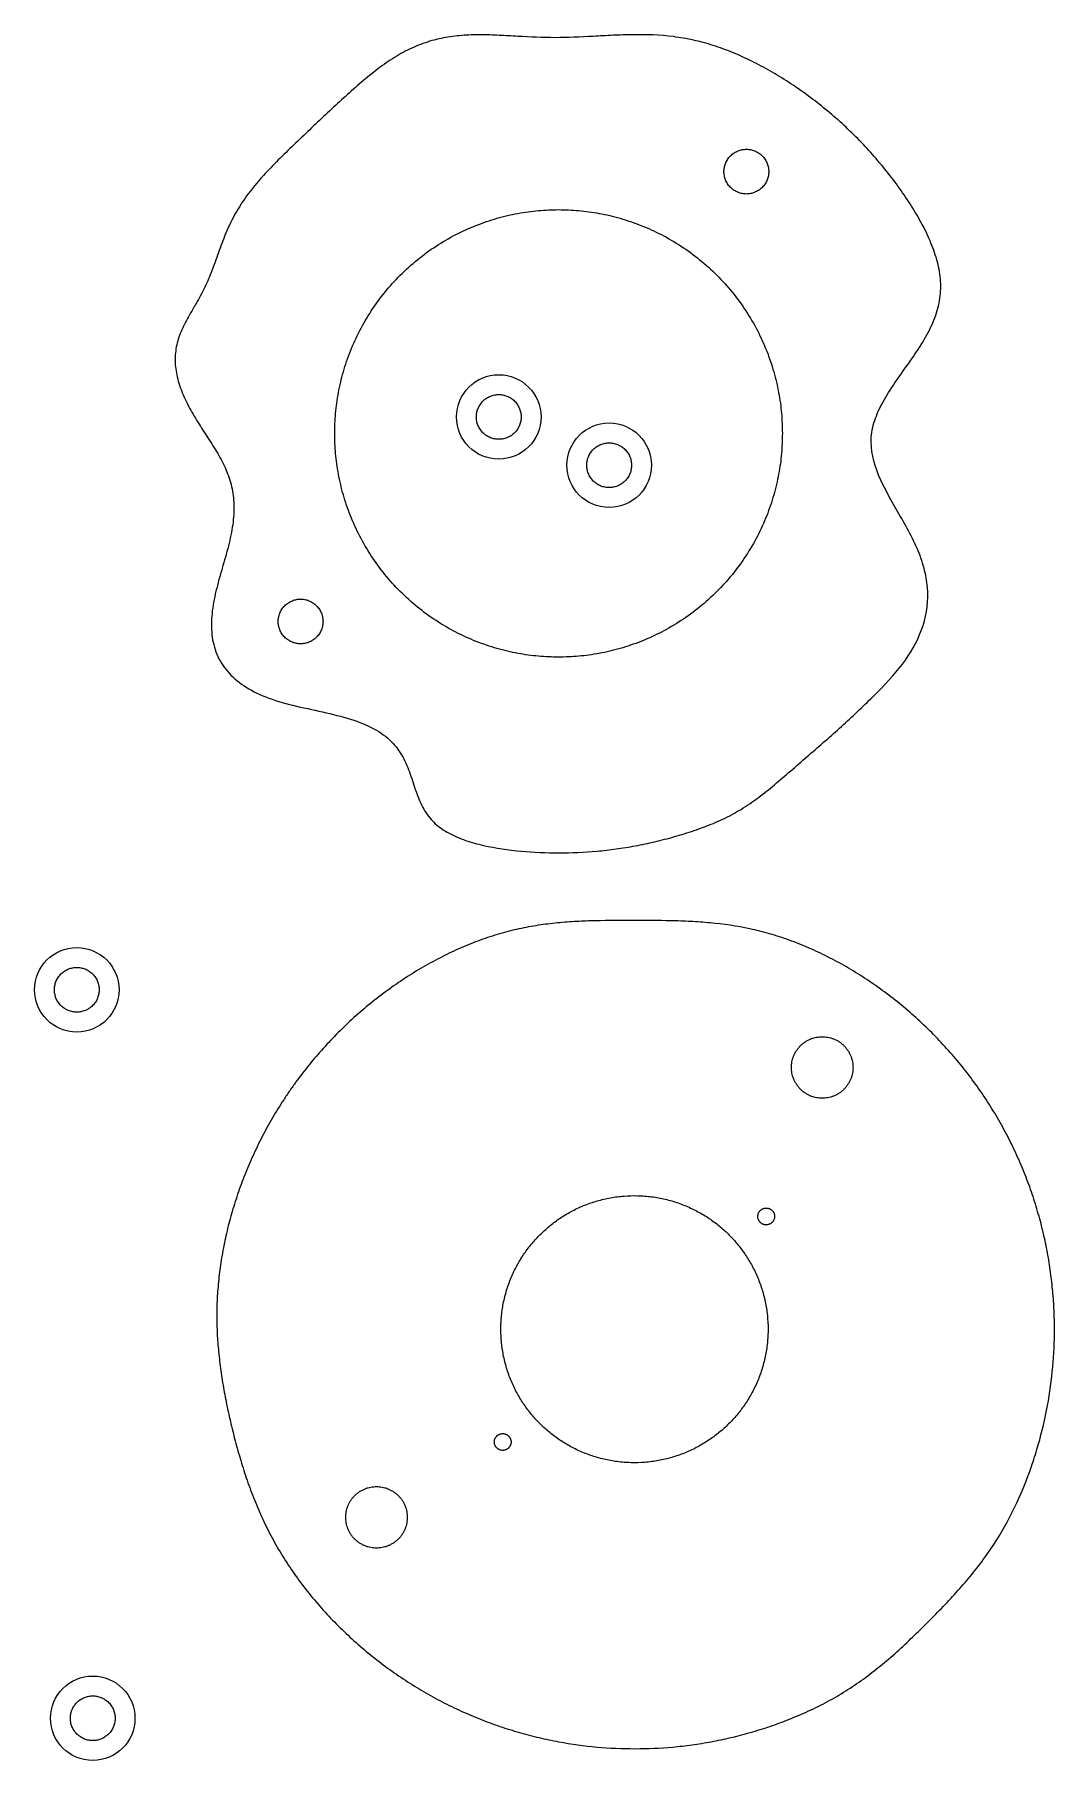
# Model space of a CAD drawing. Header units: centimetres. Extents: x -137 to -47, y -235 to -25.
# Drawn here: x -117.43 to -99.21, y -92.46 to -61.6 of the extents above; entities that cross this region are included whole.
import ezdxf

# ---------------------------------------------------------------- set-up
doc = ezdxf.new("R2010")
doc.units = ezdxf.units.CM
doc.layers.add('Talls', color=7, linetype='Continuous', true_color=0xa80098)

msp = doc.modelspace()

# ---------------------------------------------------------------- linework, layer by layer
at = {"layer": 'Talls'}
for centre in [(-109.138, -68.435), (-107.165, -69.298), (-116.679, -78.677), (-116.394, -91.701)]:
    msp.add_circle(centre, 0.755, dxfattribs=at)
for points, knots in [([(-102.471, -68.711, -2), (-102.505, -68.942, -2), (-102.462, -69.17, -2), (-102.383, -69.386, -2), (-102.297, -69.621, -2), (-102.159, -69.865, -2), (-102.035, -70.081, -2), (-101.907, -70.306, -2), (-101.765, -70.548, -2), (-101.662, -70.785, -2), (-101.613, -70.899, -2), (-101.57, -71.017, -2), (-101.538, -71.137, -2), (-101.507, -71.251, -2), (-101.486, -71.368, -2), (-101.477, -71.486, -2), (-101.46, -71.715, -2), (-101.487, -71.942, -2), (-101.556, -72.161, -2), (-101.626, -72.384, -2), (-101.737, -72.591, -2), (-101.871, -72.781, -2), (-102.012, -72.979, -2), (-102.182, -73.164, -2), (-102.352, -73.337, -2), (-102.53, -73.519, -2), (-102.718, -73.696, -2), (-102.905, -73.869, -2), (-103, -73.956, -2), (-103.096, -74.044, -2), (-103.193, -74.129, -2), (-103.29, -74.215, -2), (-103.387, -74.3, -2), (-103.485, -74.384, -2), (-103.582, -74.469, -2), (-103.679, -74.553, -2), (-103.776, -74.637, -2), (-103.873, -74.721, -2), (-103.969, -74.805, -2), (-104.065, -74.887, -2), (-104.161, -74.97, -2), (-104.257, -75.051, -2), (-104.354, -75.128, -2), (-104.452, -75.206, -2), (-104.551, -75.281, -2), (-104.653, -75.35, -2), (-104.754, -75.42, -2), (-104.859, -75.484, -2), (-104.967, -75.542, -2), (-105.075, -75.601, -2), (-105.187, -75.653, -2), (-105.301, -75.701, -2), (-105.415, -75.748, -2), (-105.532, -75.79, -2), (-105.648, -75.83, -2), (-105.765, -75.869, -2), (-105.881, -75.906, -2), (-105.998, -75.939, -2), (-106.115, -75.972, -2), (-106.232, -76.003, -2), (-106.348, -76.03, -2), (-106.464, -76.057, -2), (-106.581, -76.082, -2), (-106.696, -76.103, -2), (-106.811, -76.125, -2), (-106.926, -76.143, -2), (-107.041, -76.159, -2), (-107.155, -76.175, -2), (-107.269, -76.188, -2), (-107.382, -76.198, -2), (-107.609, -76.219, -2), (-107.835, -76.229, -2), (-108.061, -76.229, -2), (-108.287, -76.229, -2), (-108.512, -76.219, -2), (-108.739, -76.198, -2), (-108.965, -76.177, -2), (-109.192, -76.145, -2), (-109.412, -76.095, -2), (-109.521, -76.07, -2), (-109.629, -76.041, -2), (-109.732, -76.005, -2), (-109.836, -75.97, -2), (-109.934, -75.928, -2), (-110.025, -75.879, -2), (-110.116, -75.83, -2), (-110.199, -75.774, -2), (-110.272, -75.708, -2), (-110.344, -75.642, -2), (-110.406, -75.566, -2), (-110.458, -75.482, -2), (-110.51, -75.397, -2), (-110.552, -75.304, -2), (-110.589, -75.206, -2), (-110.626, -75.108, -2), (-110.659, -75.004, -2), (-110.694, -74.899, -2), (-110.73, -74.794, -2), (-110.768, -74.689, -2), (-110.816, -74.588, -2), (-110.865, -74.487, -2), (-110.924, -74.39, -2), (-111.001, -74.301, -2), (-111.077, -74.212, -2), (-111.17, -74.131, -2), (-111.282, -74.061, -2), (-111.394, -73.99, -2), (-111.525, -73.929, -2), (-111.673, -73.876, -2), (-111.82, -73.823, -2), (-111.985, -73.779, -2), (-112.157, -73.739, -2), (-112.329, -73.698, -2), (-112.51, -73.661, -2), (-112.685, -73.621, -2), (-112.861, -73.58, -2), (-113.031, -73.536, -2), (-113.187, -73.483, -2), (-113.343, -73.43, -2), (-113.483, -73.367, -2), (-113.606, -73.295, -2), (-113.73, -73.223, -2), (-113.836, -73.141, -2), (-113.925, -73.051, -2), (-114.013, -72.961, -2), (-114.084, -72.863, -2), (-114.138, -72.757, -2), (-114.192, -72.651, -2), (-114.229, -72.537, -2), (-114.251, -72.418, -2), (-114.272, -72.299, -2), (-114.277, -72.174, -2), (-114.27, -72.045, -2), (-114.263, -71.917, -2), (-114.243, -71.784, -2), (-114.215, -71.649, -2), (-114.186, -71.515, -2), (-114.149, -71.378, -2), (-114.11, -71.242, -2), (-114.072, -71.107, -2), (-114.031, -70.971, -2), (-113.995, -70.84, -2), (-113.96, -70.708, -2), (-113.93, -70.579, -2), (-113.908, -70.455, -2), (-113.886, -70.33, -2), (-113.873, -70.21, -2), (-113.871, -70.094, -2), (-113.869, -69.979, -2), (-113.877, -69.867, -2), (-113.896, -69.761, -2), (-113.906, -69.707, -2), (-113.918, -69.655, -2), (-113.932, -69.603, -2), (-113.947, -69.552, -2), (-113.964, -69.501, -2), (-113.983, -69.451, -2), (-114.021, -69.352, -2), (-114.068, -69.255, -2), (-114.12, -69.161, -2), (-114.173, -69.066, -2), (-114.23, -68.974, -2), (-114.29, -68.881, -2), (-114.349, -68.788, -2), (-114.411, -68.696, -2), (-114.471, -68.601, -2), (-114.531, -68.507, -2), (-114.589, -68.41, -2), (-114.643, -68.312, -2), (-114.695, -68.217, -2), (-114.745, -68.117, -2), (-114.787, -68.016, -2), (-114.827, -67.92, -2), (-114.861, -67.82, -2), (-114.885, -67.719, -2), (-114.907, -67.623, -2), (-114.921, -67.526, -2), (-114.922, -67.428, -2), (-114.924, -67.333, -2), (-114.914, -67.239, -2), (-114.893, -67.147, -2), (-114.872, -67.054, -2), (-114.841, -66.964, -2), (-114.802, -66.877, -2), (-114.782, -66.832, -2), (-114.761, -66.787, -2), (-114.738, -66.743, -2), (-114.715, -66.698, -2), (-114.69, -66.653, -2), (-114.665, -66.609, -2), (-114.639, -66.564, -2), (-114.613, -66.519, -2), (-114.586, -66.474, -2), (-114.574, -66.453, -2), (-114.563, -66.433, -2), (-114.551, -66.413, -2), (-114.535, -66.387, -2), (-114.52, -66.36, -2), (-114.506, -66.334, -2), (-114.451, -66.237, -2), (-114.4, -66.138, -2), (-114.354, -66.036, -2), (-114.333, -65.99, -2), (-114.313, -65.943, -2), (-114.294, -65.895, -2), (-114.269, -65.835, -2), (-114.246, -65.774, -2), (-114.224, -65.712, -2), (-114.182, -65.6, -2), (-114.143, -65.486, -2), (-114.102, -65.374, -2), (-114.06, -65.259, -2), (-114.016, -65.148, -2), (-113.966, -65.038, -2), (-113.94, -64.982, -2), (-113.914, -64.928, -2), (-113.886, -64.874, -2), (-113.858, -64.82, -2), (-113.828, -64.767, -2), (-113.797, -64.715, -2), (-113.733, -64.609, -2), (-113.663, -64.508, -2), (-113.588, -64.41, -2), (-113.512, -64.31, -2), (-113.43, -64.213, -2), (-113.345, -64.12, -2), (-113.259, -64.025, -2), (-113.169, -63.932, -2), (-113.078, -63.841, -2), (-112.987, -63.749, -2), (-112.894, -63.659, -2), (-112.8, -63.569, -2), (-112.707, -63.479, -2), (-112.612, -63.389, -2), (-112.517, -63.299, -2), (-112.423, -63.21, -2), (-112.328, -63.121, -2), (-112.233, -63.032, -2), (-112.138, -62.943, -2), (-112.043, -62.855, -2), (-111.948, -62.768, -2), (-111.852, -62.681, -2), (-111.757, -62.595, -2), (-111.662, -62.511, -2), (-111.566, -62.427, -2), (-111.47, -62.346, -2), (-111.372, -62.27, -2), (-111.275, -62.193, -2), (-111.176, -62.121, -2), (-111.076, -62.055, -2), (-110.975, -61.989, -2), (-110.874, -61.929, -2), (-110.77, -61.877, -2), (-110.666, -61.825, -2), (-110.56, -61.781, -2), (-110.453, -61.745, -2), (-110.4, -61.727, -2), (-110.346, -61.71, -2), (-110.292, -61.696, -2), (-110.238, -61.682, -2), (-110.183, -61.669, -2), (-110.128, -61.659, -2), (-110.019, -61.637, -2), (-109.909, -61.623, -2), (-109.798, -61.615, -2), (-109.687, -61.606, -2), (-109.576, -61.603, -2), (-109.464, -61.603, -2), (-109.353, -61.604, -2), (-109.241, -61.607, -2), (-109.13, -61.613, -2), (-109.019, -61.618, -2), (-108.907, -61.625, -2), (-108.797, -61.631, -2), (-108.575, -61.643, -2), (-108.355, -61.654, -2), (-108.132, -61.654, -2), (-107.908, -61.655, -2), (-107.682, -61.644, -2), (-107.449, -61.631, -2), (-107.332, -61.625, -2), (-107.214, -61.618, -2), (-107.096, -61.612, -2), (-106.977, -61.607, -2), (-106.857, -61.602, -2), (-106.737, -61.601, -2), (-106.497, -61.598, -2), (-106.256, -61.606, -2), (-106.017, -61.636, -2), (-105.897, -61.652, -2), (-105.778, -61.672, -2), (-105.659, -61.698, -2), (-105.541, -61.725, -2), (-105.423, -61.756, -2), (-105.306, -61.793, -2), (-105.189, -61.83, -2), (-105.074, -61.873, -2), (-104.959, -61.92, -2), (-104.844, -61.967, -2), (-104.73, -62.019, -2), (-104.617, -62.074, -2), (-104.505, -62.13, -2), (-104.393, -62.189, -2), (-104.283, -62.253, -2), (-104.173, -62.316, -2), (-104.064, -62.382, -2), (-103.957, -62.452, -2), (-103.85, -62.522, -2), (-103.744, -62.594, -2), (-103.64, -62.67, -2), (-103.536, -62.746, -2), (-103.434, -62.824, -2), (-103.334, -62.906, -2), (-103.233, -62.987, -2), (-103.135, -63.071, -2), (-103.039, -63.158, -2), (-102.943, -63.245, -2), (-102.849, -63.334, -2), (-102.758, -63.425, -2), (-102.666, -63.517, -2), (-102.577, -63.611, -2), (-102.491, -63.707, -2), (-102.404, -63.803, -2), (-102.32, -63.902, -2), (-102.239, -64.002, -2), (-102.158, -64.102, -2), (-102.079, -64.204, -2), (-102.003, -64.308, -2), (-101.928, -64.412, -2), (-101.856, -64.517, -2), (-101.787, -64.625, -2), (-101.719, -64.731, -2), (-101.654, -64.84, -2), (-101.593, -64.951, -2), (-101.534, -65.059, -2), (-101.479, -65.17, -2), (-101.431, -65.284, -2), (-101.384, -65.394, -2), (-101.342, -65.508, -2), (-101.31, -65.623, -2), (-101.278, -65.736, -2), (-101.256, -65.85, -2), (-101.245, -65.967, -2), (-101.235, -66.082, -2), (-101.237, -66.198, -2), (-101.253, -66.313, -2), (-101.27, -66.432, -2), (-101.301, -66.548, -2), (-101.343, -66.66, -2), (-101.389, -66.78, -2), (-101.446, -66.897, -2), (-101.509, -67.008, -2), (-101.576, -67.126, -2), (-101.652, -67.243, -2), (-101.728, -67.354, -2), (-101.807, -67.47, -2), (-101.889, -67.584, -2), (-101.969, -67.699, -2), (-102.047, -67.809, -2), (-102.126, -67.925, -2), (-102.197, -68.04, -2), (-102.262, -68.148, -2), (-102.325, -68.262, -2), (-102.374, -68.378, -2), (-102.418, -68.485, -2), (-102.453, -68.596, -2), (-102.471, -68.711, -2)], [0, 0, 0, 0, 0.695487, 0.695487, 0.695487, 1.475433, 1.475433, 1.475433, 2.273238, 2.273238, 2.273238, 2.646692, 2.646692, 2.646692, 3.001692, 3.001692, 3.001692, 3.690523, 3.690523, 3.690523, 4.390735, 4.390735, 4.390735, 5.128204, 5.128204, 5.128204, 5.89561, 5.89561, 5.89561, 6.283552, 6.283552, 6.283552, 6.671285, 6.671285, 6.671285, 7.056957, 7.056957, 7.056957, 7.438871, 7.438871, 7.438871, 7.815732, 7.815732, 7.815732, 8.187622, 8.187622, 8.187622, 8.556777, 8.556777, 8.556777, 8.926543, 8.926543, 8.926543, 9.296923, 9.296923, 9.296923, 9.66363, 9.66363, 9.66363, 10.02527, 10.02527, 10.02527, 10.380904, 10.380904, 10.380904, 10.730016, 10.730016, 10.730016, 11.073966, 11.073966, 11.073966, 11.753608, 11.753608, 11.753608, 12.432866, 12.432866, 12.432866, 13.11454, 13.11454, 13.11454, 13.447949, 13.447949, 13.447949, 13.767083, 13.767083, 13.767083, 14.06927, 14.06927, 14.06927, 14.363901, 14.363901, 14.363901, 14.670196, 14.670196, 14.670196, 14.994754, 14.994754, 14.994754, 15.329516, 15.329516, 15.329516, 15.672494, 15.672494, 15.672494, 16.045312, 16.045312, 16.045312, 16.479534, 16.479534, 16.479534, 16.983178, 16.983178, 16.983178, 17.524558, 17.524558, 17.524558, 18.045479, 18.045479, 18.045479, 18.506532, 18.506532, 18.506532, 18.909607, 18.909607, 18.909607, 19.276603, 19.276603, 19.276603, 19.635736, 19.635736, 19.635736, 20.010738, 20.010738, 20.010738, 20.411666, 20.411666, 20.411666, 20.831875, 20.831875, 20.831875, 21.250748, 21.250748, 21.250748, 21.64581, 21.64581, 21.64581, 22.008742, 22.008742, 22.008742, 22.344504, 22.344504, 22.344504, 22.506201, 22.506201, 22.506201, 22.666465, 22.666465, 22.666465, 22.988312, 22.988312, 22.988312, 23.315375, 23.315375, 23.315375, 23.64868, 23.64868, 23.64868, 23.984989, 23.984989, 23.984989, 24.314318, 24.314318, 24.314318, 24.628247, 24.628247, 24.628247, 24.923205, 24.923205, 24.923205, 25.2065, 25.2065, 25.2065, 25.492688, 25.492688, 25.492688, 25.640766, 25.640766, 25.640766, 25.793278, 25.793278, 25.793278, 25.950242, 25.950242, 25.950242, 26.020774, 26.020774, 26.020774, 26.111376, 26.111376, 26.111376, 26.44564, 26.44564, 26.44564, 26.598868, 26.598868, 26.598868, 26.795165, 26.795165, 26.795165, 27.154977, 27.154977, 27.154977, 27.517845, 27.517845, 27.517845, 27.699696, 27.699696, 27.699696, 27.882277, 27.882277, 27.882277, 28.25211, 28.25211, 28.25211, 28.630682, 28.630682, 28.630682, 29.016774, 29.016774, 29.016774, 29.40601, 29.40601, 29.40601, 29.796462, 29.796462, 29.796462, 30.187, 30.187, 30.187, 30.575738, 30.575738, 30.575738, 30.960286, 30.960286, 30.960286, 31.337168, 31.337168, 31.337168, 31.703523, 31.703523, 31.703523, 32.057752, 32.057752, 32.057752, 32.401286, 32.401286, 32.401286, 32.570151, 32.570151, 32.570151, 32.737802, 32.737802, 32.737802, 33.071545, 33.071545, 33.071545, 33.405471, 33.405471, 33.405471, 33.740028, 33.740028, 33.740028, 34.073968, 34.073968, 34.073968, 34.73944, 34.73944, 34.73944, 35.422966, 35.422966, 35.422966, 35.776632, 35.776632, 35.776632, 36.135409, 36.135409, 36.135409, 36.857908, 36.857908, 36.857908, 37.220781, 37.220781, 37.220781, 37.586617, 37.586617, 37.586617, 37.956759, 37.956759, 37.956759, 38.331591, 38.331591, 38.331591, 38.710605, 38.710605, 38.710605, 39.092999, 39.092999, 39.092999, 39.47783, 39.47783, 39.47783, 39.864431, 39.864431, 39.864431, 40.252202, 40.252202, 40.252202, 40.64053, 40.64053, 40.64053, 41.028826, 41.028826, 41.028826, 41.416573, 41.416573, 41.416573, 41.803051, 41.803051, 41.803051, 42.1869, 42.1869, 42.1869, 42.565849, 42.565849, 42.565849, 42.936927, 42.936927, 42.936927, 43.297534, 43.297534, 43.297534, 43.648086, 43.648086, 43.648086, 43.99595, 43.99595, 43.99595, 44.356568, 44.356568, 44.356568, 44.742363, 44.742363, 44.742363, 45.152505, 45.152505, 45.152505, 45.572887, 45.572887, 45.572887, 45.983012, 45.983012, 45.983012, 46.365108, 46.365108, 46.365108, 46.714144, 46.714144, 46.714144, 46.714144]), ([(-99.207, -84.745), (-99.207, -84.97), (-99.217, -85.195), (-99.237, -85.419), (-99.258, -85.651), (-99.289, -85.882), (-99.331, -86.111), (-99.375, -86.346), (-99.429, -86.579), (-99.495, -86.81), (-99.528, -86.927), (-99.565, -87.043), (-99.604, -87.159), (-99.643, -87.276), (-99.686, -87.391), (-99.731, -87.506), (-99.824, -87.738), (-99.929, -87.965), (-100.048, -88.185), (-100.168, -88.407), (-100.302, -88.621), (-100.45, -88.826), (-100.599, -89.032), (-100.761, -89.23), (-100.931, -89.419), (-101.102, -89.61), (-101.282, -89.795), (-101.465, -89.978), (-101.556, -90.069), (-101.648, -90.16), (-101.742, -90.25), (-101.835, -90.34), (-101.929, -90.429), (-102.025, -90.515), (-102.121, -90.601), (-102.218, -90.685), (-102.318, -90.766), (-102.417, -90.847), (-102.518, -90.925), (-102.621, -91), (-102.725, -91.074), (-102.83, -91.145), (-102.937, -91.212), (-103.044, -91.28), (-103.153, -91.343), (-103.264, -91.403), (-103.374, -91.463), (-103.487, -91.519), (-103.6, -91.571), (-103.714, -91.624), (-103.828, -91.673), (-103.944, -91.719), (-104.059, -91.765), (-104.175, -91.807), (-104.292, -91.847), (-104.408, -91.886), (-104.525, -91.922), (-104.642, -91.956), (-104.759, -91.989), (-104.875, -92.02), (-104.992, -92.047), (-105.108, -92.074), (-105.224, -92.099), (-105.34, -92.12), (-105.455, -92.142), (-105.57, -92.16), (-105.684, -92.176), (-105.799, -92.192), (-105.912, -92.205), (-106.026, -92.215), (-106.253, -92.236), (-106.479, -92.245), (-106.704, -92.245), (-106.93, -92.245), (-107.156, -92.236), (-107.383, -92.215), (-107.61, -92.194), (-107.838, -92.163), (-108.069, -92.12), (-108.185, -92.099), (-108.301, -92.074), (-108.417, -92.047), (-108.533, -92.019), (-108.65, -91.989), (-108.767, -91.956), (-108.883, -91.922), (-109, -91.886), (-109.117, -91.846), (-109.233, -91.807), (-109.349, -91.764), (-109.465, -91.718), (-109.58, -91.673), (-109.695, -91.624), (-109.809, -91.572), (-109.923, -91.52), (-110.036, -91.465), (-110.148, -91.407), (-110.26, -91.349), (-110.372, -91.287), (-110.481, -91.223), (-110.591, -91.159), (-110.7, -91.092), (-110.807, -91.022), (-110.914, -90.952), (-111.02, -90.879), (-111.124, -90.803), (-111.227, -90.727), (-111.33, -90.648), (-111.43, -90.567), (-111.53, -90.486), (-111.629, -90.402), (-111.725, -90.315), (-111.821, -90.229), (-111.915, -90.14), (-112.007, -90.048), (-112.098, -89.957), (-112.188, -89.863), (-112.274, -89.767), (-112.361, -89.671), (-112.444, -89.572), (-112.525, -89.472), (-112.606, -89.372), (-112.684, -89.269), (-112.759, -89.165), (-112.833, -89.061), (-112.905, -88.955), (-112.973, -88.847), (-113.04, -88.739), (-113.105, -88.629), (-113.166, -88.519), (-113.226, -88.408), (-113.284, -88.295), (-113.337, -88.182), (-113.391, -88.068), (-113.441, -87.954), (-113.488, -87.838), (-113.535, -87.723), (-113.579, -87.606), (-113.62, -87.49), (-113.661, -87.373), (-113.699, -87.256), (-113.735, -87.138), (-113.77, -87.021), (-113.804, -86.904), (-113.835, -86.787), (-113.867, -86.67), (-113.896, -86.553), (-113.924, -86.436), (-113.952, -86.319), (-113.977, -86.203), (-114.001, -86.088), (-114.013, -86.03), (-114.024, -85.972), (-114.035, -85.915), (-114.045, -85.857), (-114.056, -85.8), (-114.065, -85.743), (-114.085, -85.629), (-114.102, -85.516), (-114.116, -85.403), (-114.131, -85.291), (-114.143, -85.18), (-114.153, -85.069), (-114.163, -84.958), (-114.169, -84.847), (-114.173, -84.737), (-114.177, -84.626), (-114.178, -84.515), (-114.177, -84.404), (-114.175, -84.292), (-114.17, -84.18), (-114.162, -84.068), (-114.154, -83.954), (-114.142, -83.84), (-114.128, -83.726), (-114.114, -83.611), (-114.096, -83.495), (-114.076, -83.38), (-114.055, -83.263), (-114.031, -83.147), (-114.004, -83.032), (-113.977, -82.914), (-113.947, -82.798), (-113.914, -82.682), (-113.897, -82.624), (-113.88, -82.565), (-113.862, -82.507), (-113.843, -82.449), (-113.824, -82.391), (-113.805, -82.333), (-113.785, -82.275), (-113.764, -82.216), (-113.743, -82.159), (-113.722, -82.101), (-113.7, -82.043), (-113.677, -81.985), (-113.631, -81.869), (-113.582, -81.755), (-113.53, -81.641), (-113.478, -81.526), (-113.423, -81.413), (-113.365, -81.301), (-113.307, -81.189), (-113.246, -81.077), (-113.182, -80.968), (-113.118, -80.857), (-113.051, -80.749), (-112.981, -80.642), (-112.946, -80.588), (-112.911, -80.535), (-112.874, -80.482), (-112.838, -80.429), (-112.8, -80.377), (-112.763, -80.325), (-112.687, -80.221), (-112.608, -80.118), (-112.527, -80.018), (-112.445, -79.918), (-112.361, -79.82), (-112.275, -79.724), (-112.188, -79.627), (-112.099, -79.534), (-112.008, -79.442), (-111.916, -79.351), (-111.822, -79.261), (-111.726, -79.175), (-111.63, -79.088), (-111.532, -79.004), (-111.432, -78.923), (-111.331, -78.841), (-111.229, -78.763), (-111.125, -78.687), (-111.021, -78.611), (-110.916, -78.538), (-110.809, -78.468), (-110.701, -78.398), (-110.593, -78.331), (-110.483, -78.268), (-110.373, -78.204), (-110.262, -78.144), (-110.15, -78.087), (-110.038, -78.03), (-109.925, -77.976), (-109.811, -77.926), (-109.697, -77.877), (-109.583, -77.831), (-109.468, -77.789), (-109.353, -77.747), (-109.238, -77.709), (-109.123, -77.676), (-109.065, -77.659), (-109.008, -77.643), (-108.95, -77.629), (-108.892, -77.614), (-108.835, -77.6), (-108.777, -77.588), (-108.662, -77.563), (-108.547, -77.542), (-108.432, -77.524), (-108.317, -77.507), (-108.202, -77.493), (-108.088, -77.481), (-107.973, -77.47), (-107.859, -77.462), (-107.745, -77.456), (-107.632, -77.45), (-107.519, -77.446), (-107.406, -77.443), (-107.181, -77.437), (-106.96, -77.437), (-106.736, -77.437), (-106.513, -77.437), (-106.288, -77.437), (-106.058, -77.443), (-105.944, -77.446), (-105.827, -77.45), (-105.711, -77.456), (-105.594, -77.462), (-105.476, -77.47), (-105.358, -77.481), (-105.122, -77.504), (-104.885, -77.537), (-104.65, -77.588), (-104.532, -77.613), (-104.414, -77.642), (-104.297, -77.676), (-104.179, -77.709), (-104.063, -77.747), (-103.947, -77.789), (-103.83, -77.831), (-103.715, -77.877), (-103.601, -77.926), (-103.486, -77.976), (-103.373, -78.03), (-103.26, -78.087), (-103.148, -78.144), (-103.036, -78.204), (-102.926, -78.268), (-102.816, -78.331), (-102.708, -78.398), (-102.6, -78.468), (-102.493, -78.538), (-102.387, -78.611), (-102.284, -78.687), (-102.18, -78.763), (-102.077, -78.841), (-101.977, -78.923), (-101.877, -79.004), (-101.779, -79.088), (-101.683, -79.175), (-101.587, -79.261), (-101.493, -79.351), (-101.401, -79.442), (-101.31, -79.534), (-101.22, -79.628), (-101.134, -79.724), (-101.047, -79.82), (-100.963, -79.918), (-100.882, -80.018), (-100.8, -80.118), (-100.722, -80.221), (-100.646, -80.325), (-100.57, -80.428), (-100.497, -80.534), (-100.427, -80.641), (-100.357, -80.748), (-100.29, -80.857), (-100.226, -80.967), (-100.162, -81.077), (-100.101, -81.188), (-100.042, -81.301), (-99.985, -81.412), (-99.93, -81.526), (-99.878, -81.64), (-99.826, -81.754), (-99.777, -81.869), (-99.731, -81.985), (-99.686, -82.099), (-99.643, -82.215), (-99.604, -82.332), (-99.564, -82.448), (-99.528, -82.564), (-99.495, -82.682), (-99.462, -82.798), (-99.431, -82.914), (-99.404, -83.032), (-99.377, -83.147), (-99.353, -83.264), (-99.331, -83.381), (-99.31, -83.496), (-99.292, -83.612), (-99.276, -83.728), (-99.26, -83.842), (-99.247, -83.957), (-99.237, -84.071), (-99.227, -84.184), (-99.219, -84.298), (-99.214, -84.411), (-99.209, -84.522), (-99.207, -84.634), (-99.207, -84.745)], [0, 0, 0, 0, 0.67482, 0.67482, 0.67482, 1.373239, 1.373239, 1.373239, 2.0917, 2.0917, 2.0917, 2.457545, 2.457545, 2.457545, 2.827566, 2.827566, 2.827566, 3.577538, 3.577538, 3.577538, 4.334946, 4.334946, 4.334946, 5.099599, 5.099599, 5.099599, 5.872745, 5.872745, 5.872745, 6.261119, 6.261119, 6.261119, 6.648837, 6.648837, 6.648837, 7.034633, 7.034633, 7.034633, 7.417848, 7.417848, 7.417848, 7.798436, 7.798436, 7.798436, 8.176828, 8.176828, 8.176828, 8.553212, 8.553212, 8.553212, 8.927254, 8.927254, 8.927254, 9.298155, 9.298155, 9.298155, 9.664865, 9.664865, 9.664865, 10.026504, 10.026504, 10.026504, 10.382139, 10.382139, 10.382139, 10.731251, 10.731251, 10.731251, 11.075195, 11.075195, 11.075195, 11.754843, 11.754843, 11.754843, 12.434501, 12.434501, 12.434501, 13.127723, 13.127723, 13.127723, 13.483303, 13.483303, 13.483303, 13.844859, 13.844859, 13.844859, 14.211463, 14.211463, 14.211463, 14.582276, 14.582276, 14.582276, 14.956626, 14.956626, 14.956626, 15.334116, 15.334116, 15.334116, 15.71443, 15.71443, 15.71443, 16.097286, 16.097286, 16.097286, 16.482374, 16.482374, 16.482374, 16.869161, 16.869161, 16.869161, 17.257047, 17.257047, 17.257047, 17.645422, 17.645422, 17.645422, 18.033628, 18.033628, 18.033628, 18.42097, 18.42097, 18.42097, 18.806726, 18.806726, 18.806726, 19.19026, 19.19026, 19.19026, 19.571162, 19.571162, 19.571162, 19.949328, 19.949328, 19.949328, 20.324759, 20.324759, 20.324759, 20.697369, 20.697369, 20.697369, 21.066866, 21.066866, 21.066866, 21.432811, 21.432811, 21.432811, 21.794512, 21.794512, 21.794512, 22.151163, 22.151163, 22.151163, 22.327333, 22.327333, 22.327333, 22.501892, 22.501892, 22.501892, 22.845634, 22.845634, 22.845634, 23.182169, 23.182169, 23.182169, 23.514661, 23.514661, 23.514661, 23.847202, 23.847202, 23.847202, 24.18375, 24.18375, 24.18375, 24.527367, 24.527367, 24.527367, 24.87768, 24.87768, 24.87768, 25.233591, 25.233591, 25.233591, 25.594693, 25.594693, 25.594693, 25.777094, 25.777094, 25.777094, 25.960653, 25.960653, 25.960653, 26.145295, 26.145295, 26.145295, 26.330962, 26.330962, 26.330962, 26.705204, 26.705204, 26.705204, 27.082874, 27.082874, 27.082874, 27.463487, 27.463487, 27.463487, 27.846599, 27.846599, 27.846599, 28.038951, 28.038951, 28.038951, 28.23176, 28.23176, 28.23176, 28.618505, 28.618505, 28.618505, 29.006263, 29.006263, 29.006263, 29.394528, 29.394528, 29.394528, 29.782802, 29.782802, 29.782802, 30.170568, 30.170568, 30.170568, 30.557274, 30.557274, 30.557274, 30.942275, 30.942275, 30.942275, 31.324852, 31.324852, 31.324852, 31.704099, 31.704099, 31.704099, 32.079054, 32.079054, 32.079054, 32.448587, 32.448587, 32.448587, 32.811889, 32.811889, 32.811889, 32.991158, 32.991158, 32.991158, 33.168881, 33.168881, 33.168881, 33.520099, 33.520099, 33.520099, 33.866858, 33.866858, 33.866858, 34.210091, 34.210091, 34.210091, 34.549527, 34.549527, 34.549527, 35.219448, 35.219448, 35.219448, 35.89748, 35.89748, 35.89748, 36.245606, 36.245606, 36.245606, 36.598947, 36.598947, 36.598947, 37.316336, 37.316336, 37.316336, 37.680254, 37.680254, 37.680254, 38.048254, 38.048254, 38.048254, 38.420543, 38.420543, 38.420543, 38.796912, 38.796912, 38.796912, 39.17683, 39.17683, 39.17683, 39.559657, 39.559657, 39.559657, 39.94471, 39.94471, 39.94471, 40.331405, 40.331405, 40.331405, 40.719178, 40.719178, 40.719178, 41.107471, 41.107471, 41.107471, 41.495747, 41.495747, 41.495747, 41.883509, 41.883509, 41.883509, 42.270239, 42.270239, 42.270239, 42.655406, 42.655406, 42.655406, 43.038503, 43.038503, 43.038503, 43.419106, 43.419106, 43.419106, 43.796764, 43.796764, 43.796764, 44.170978, 44.170978, 44.170978, 44.541272, 44.541272, 44.541272, 44.90735, 44.90735, 44.90735, 45.268911, 45.268911, 45.268911, 45.625592, 45.625592, 45.625592, 45.977034, 45.977034, 45.977034, 46.323059, 46.323059, 46.323059, 46.663458, 46.663458, 46.663458, 46.997937, 46.997937, 46.997937, 46.997937])]:
    msp.add_open_spline(points, degree=3, knots=knots, dxfattribs=at)
for points, knots in [([(-104.313, -64.049, -2), (-104.313, -63.649, -2), (-104.713, -63.649, -2), (-105.113, -63.649, -2), (-105.113, -64.049, -2), (-105.113, -64.449, -2), (-104.713, -64.449, -2), (-104.313, -64.449, -2), (-104.313, -64.049, -2)], [0, 0, 0, 0.628319, 0.628319, 1.256637, 1.256637, 1.884956, 1.884956, 2.513274, 2.513274, 2.513274]), ([(-104.069, -68.729, -2), (-104.069, -64.729, -2), (-108.069, -64.729, -2), (-112.069, -64.729, -2), (-112.069, -68.729, -2), (-112.069, -72.729, -2), (-108.069, -72.729, -2), (-104.069, -72.729, -2), (-104.069, -68.729, -2)], [0, 0, 0, 6.283185, 6.283185, 12.566371, 12.566371, 18.849556, 18.849556, 25.132741, 25.132741, 25.132741]), ([(-108.738, -68.435), (-108.738, -68.035), (-109.138, -68.035), (-109.538, -68.035), (-109.538, -68.435), (-109.538, -68.835), (-109.138, -68.835), (-108.738, -68.835), (-108.738, -68.435)], [0, 0, 0, 0.628319, 0.628319, 1.256637, 1.256637, 1.884956, 1.884956, 2.513274, 2.513274, 2.513274]), ([(-106.765, -69.298), (-106.765, -68.898), (-107.165, -68.898), (-107.565, -68.898), (-107.565, -69.298), (-107.565, -69.698), (-107.165, -69.698), (-106.765, -69.698), (-106.765, -69.298)], [0, 0, 0, 0.628319, 0.628319, 1.256637, 1.256637, 1.884956, 1.884956, 2.513274, 2.513274, 2.513274]), ([(-112.279, -72.092, -2), (-112.279, -71.692, -2), (-112.679, -71.692, -2), (-113.079, -71.692, -2), (-113.079, -72.092, -2), (-113.079, -72.492, -2), (-112.679, -72.492, -2), (-112.279, -72.492, -2), (-112.279, -72.092, -2)], [0, 0, 0, 0.628319, 0.628319, 1.256637, 1.256637, 1.884956, 1.884956, 2.513274, 2.513274, 2.513274]), ([(-116.279, -78.677), (-116.279, -78.277), (-116.679, -78.277), (-117.079, -78.277), (-117.079, -78.677), (-117.079, -79.077), (-116.679, -79.077), (-116.279, -79.077), (-116.279, -78.677)], [0, 0, 0, 0.628319, 0.628319, 1.256637, 1.256637, 1.884956, 1.884956, 2.513274, 2.513274, 2.513274]), ([(-102.807, -80.066), (-102.807, -79.516), (-103.357, -79.516), (-103.907, -79.516), (-103.907, -80.066), (-103.907, -80.616), (-103.357, -80.616), (-102.807, -80.616), (-102.807, -80.066)], [0, 0, 0, 0.863938, 0.863938, 1.727876, 1.727876, 2.591814, 2.591814, 3.455752, 3.455752, 3.455752]), ([(-108.358, -83.014), (-110.089, -84.659), (-108.444, -86.39), (-106.799, -88.121), (-105.068, -86.476), (-103.337, -84.831), (-104.982, -83.1), (-106.627, -81.369), (-108.358, -83.014)], [0, 0, 0, 3.751127, 3.751127, 7.502253, 7.502253, 11.25338, 11.25338, 15.004506, 15.004506, 15.004506]), ([(-104.472, -82.827), (-104.375, -82.94), (-104.261, -82.843), (-104.147, -82.745), (-104.244, -82.631), (-104.342, -82.517), (-104.456, -82.615), (-104.57, -82.713), (-104.472, -82.827)], [-0.9424778, -0.9424778, -0.9424778, -0.7068583, -0.7068583, -0.4712389, -0.4712389, -0.2356194, -0.2356194, 0, 0, 0]), ([(-108.954, -86.664), (-109.051, -86.55), (-109.165, -86.648), (-109.279, -86.745), (-109.181, -86.859), (-109.084, -86.973), (-108.97, -86.876), (-108.856, -86.778), (-108.954, -86.664)], [0, 0, 0, 0.2356194, 0.2356194, 0.4712389, 0.4712389, 0.7068583, 0.7068583, 0.9424778, 0.9424778, 0.9424778]), ([(-110.773, -88.109), (-110.773, -87.559), (-111.323, -87.559), (-111.873, -87.559), (-111.873, -88.109), (-111.873, -88.659), (-111.323, -88.659), (-110.773, -88.659), (-110.773, -88.109)], [0, 0, 0, 0.863938, 0.863938, 1.727876, 1.727876, 2.591814, 2.591814, 3.455752, 3.455752, 3.455752]), ([(-115.994, -91.701), (-115.994, -91.301), (-116.394, -91.301), (-116.794, -91.301), (-116.794, -91.701), (-116.794, -92.101), (-116.394, -92.101), (-115.994, -92.101), (-115.994, -91.701)], [0, 0, 0, 0.628319, 0.628319, 1.256637, 1.256637, 1.884956, 1.884956, 2.513274, 2.513274, 2.513274])]:
    msp.add_rational_spline(points, [1, 0.707106781187, 1, 0.707106781187, 1, 0.707106781187, 1, 0.707106781187, 1], degree=2, knots=knots, dxfattribs=at)

doc.saveas('drawing.dxf')
